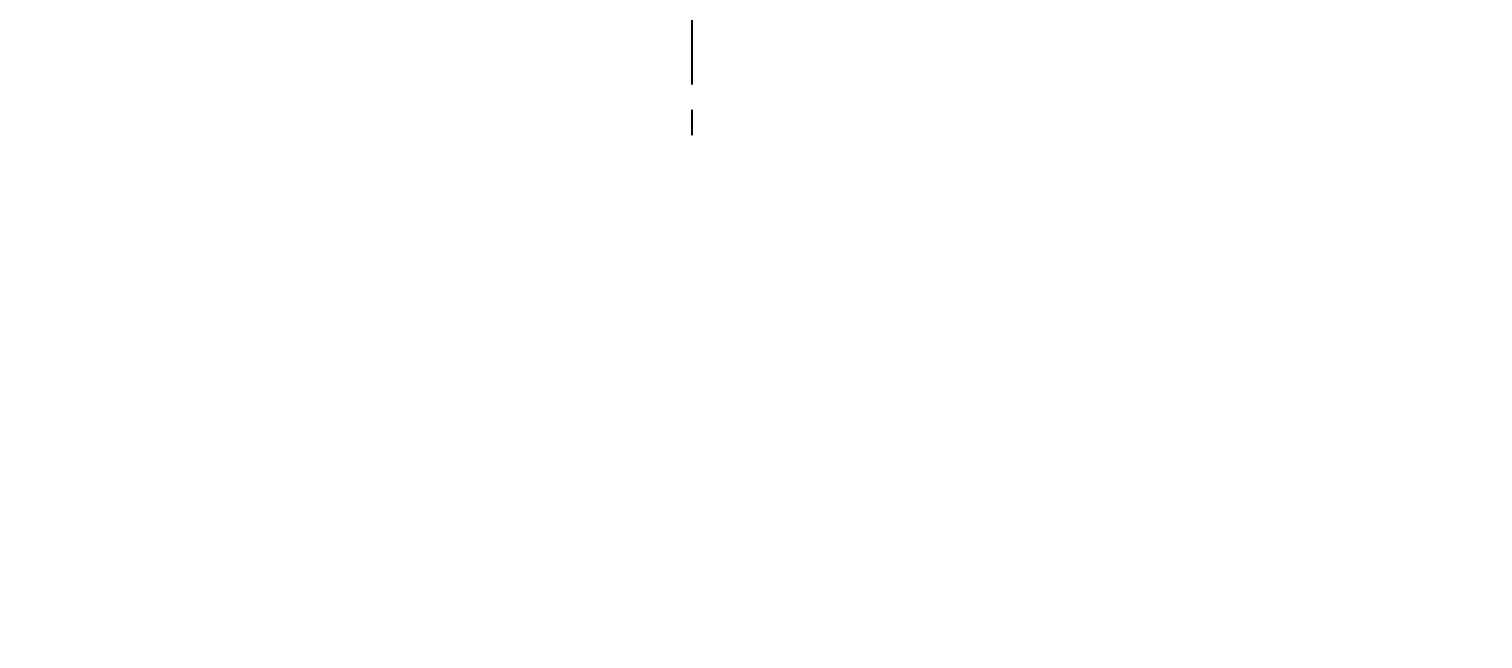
# Model space of a CAD drawing. Header units: millimetres. Extents: x 5828 to 6704, y 123 to 421.
# Drawn here: x 6612.11 to 6633.6, y 208.9 to 217.92 of the extents above; entities that cross this region are included whole.
import ezdxf

# ---------------------------------------------------------------- set-up
doc = ezdxf.new("R2010")
doc.units = ezdxf.units.MM
doc.linetypes.add('BANKLINE1', pattern=[5.5, 4, -1.5])
doc.linetypes.add('CENTER', pattern=[0.6, 0.375, -0.075, 0.075, -0.075])
doc.layers.add('00_COMPONENTS', color=7, linetype='BANKLINE1')
doc.styles.add('微软雅黑', font='msyh.ttc', dxfattribs={"height": 2.1})
doc.dimstyles.new('尺寸标注_1_20比例', dxfattribs={"dimtxt": 2.1, "dimasz": 1.7, "dimexe": 0.5, "dimexo": 0.4, "dimgap": 0.5, "dimtad": 1, "dimdec": 1, "dimlfac": 20, "dimdsep": 46, "dimtxsty": '微软雅黑', "dimcen": 0.09, "dimadec": 0, "dimazin": 0, "dimtp": 0.01, "dimtm": 0.01, "dimtfac": 1, "dimtdec": 1, "dimtofl": 0, "dimtmove": 0, "dimatfit": 3, "dimfxl": 1, "dimtolj": 1, "dimarcsym": 0})

# ---------------------------------------------------------------- blocks, each defined once
blk = doc.blocks.new('*D1344')
at = {"layer": '00_COMPONENTS', "color": 0, "linetype": 'ByBlock', "lineweight": -2, "ltscale": 20}
for p, q in [((6589.207, 225.411), (6588.121, 225.411)), ((6653.358, 219.864), (6652.336, 220.039))]:
    blk.add_line(p, q, dxfattribs=at)
blk.add_arc((6620.957, 225.411), 32.336, 183.0126, 347.2718, dxfattribs=at)
at = {"layer": '00_COMPONENTS', "color": 0}
for points in [[(6588.949, 223.719), (6588.383, 223.704), (6588.621, 225.411)], [(6652.776, 218.232), (6652.22, 218.342), (6652.829, 219.954)]]:
    blk.add_solid(points, dxfattribs=at)
at = {"layer": 'Defpoints', "color": 0}
for p in [(6589.607, 225.411), (6620.957, 225.411), (6653.752, 219.796), (6603.233, 198.366)]:
    blk.add_point(p, dxfattribs=at)
at = {"layer": '00_COMPONENTS', "color": 0, "insert": (6618.353, 194.777), "char_height": 2.1, "attachment_point": 5, "rotation": 355.1422, "style": '微软雅黑'}
blk.add_mtext('\\A1;+170°', dxfattribs=at)

msp = doc.modelspace()

# ---------------------------------------------------------------- linework, layer by layer
at = {"layer": '00_COMPONENTS', "linetype": 'CENTER', "ltscale": 5}
msp.add_line((6621.9078, 233.9714), (6621.9078, 216.1963), dxfattribs=at)

# ---------------------------------------------------------------- dimensions: what is measured, and where the dimension line sits
at = {"layer": '00_COMPONENTS', "linetype": 'ByBlock', "ltscale": 20}
dim = msp.add_angular_dim_3p(base=(6603.2329, 198.3657), center=(6620.9569, 225.4111), p1=(6589.607, 225.4111), p2=(6653.7522, 219.796), text='\\A1;+170°', dimstyle='尺寸标注_1_20比例', dxfattribs=at)
dim.commit()
dim.dimension.update_dxf_attribs({"geometry": '*D1344', "text_midpoint": (6618.3533, 194.7765)})

doc.saveas('drawing.dxf')
